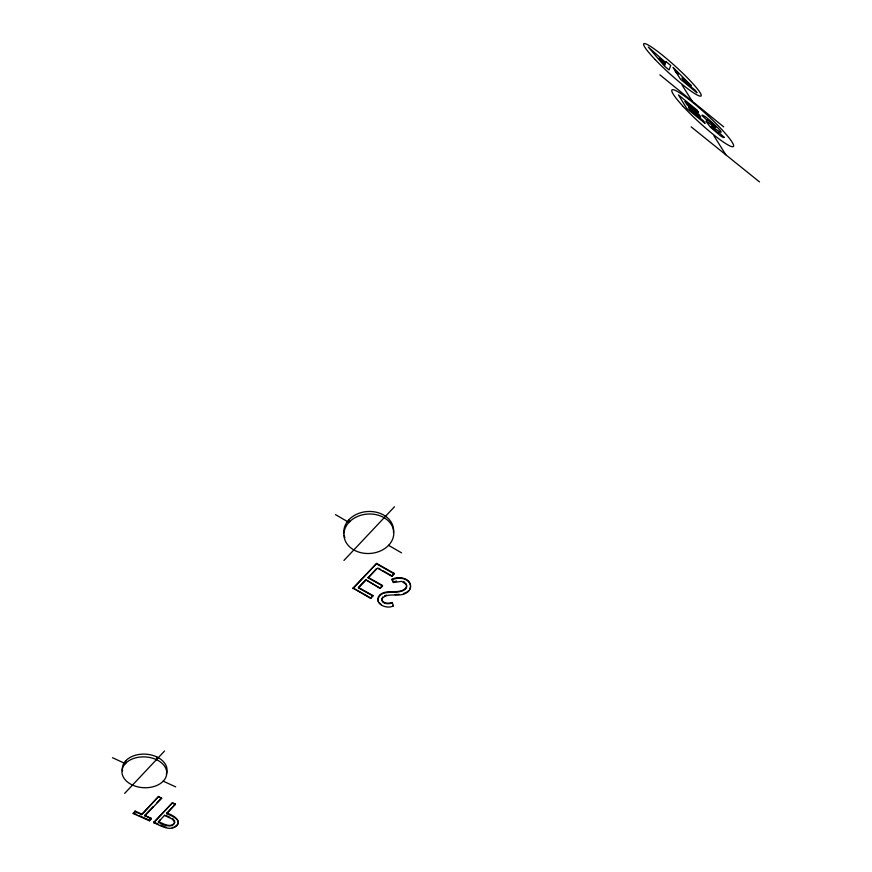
<?xml version="1.0" encoding="UTF-8"?>
<svg xmlns="http://www.w3.org/2000/svg" width="872" height="872" viewBox="0 0 872 872"><rect width="100%" height="100%" fill="white"/><g stroke="black" fill="none" stroke-linecap="round" stroke-linejoin="round"><path stroke-width="1.31" d="M166.574 813.674L175.435 804.071L172.493 802.731L153.614 822.667C160.502 825.468 169.887 831.953 176.809 825.74C182.248 819.451 170.879 815.571 166.574 813.674L175.435 804.071M153.614 822.667L172.493 802.731M174.574 820.574C175.239 829.555 162.356 825.119 158.366 822.1L164.775 815.015M158.366 822.1L160.241 819.68M144.665 815.963L161.625 798.36L158.66 796.419L141.656 814.612L135.04 811.658L133.231 813.554L149.406 820.792L151.292 818.35L144.719 815.407L151.227 818.906M141.656 814.612L158.66 796.419M149.406 820.792L151.292 818.35M156.448 759.643L156.731 756.885M135.04 811.658L135.116 811.091L141.711 814.056M133.231 813.554L135.116 811.091M125.71 760.885L125.361 763.654L112.477 757.703M410.548 586.42L410.243 587.979A9.745 7.477 -5.4 0 1 409.535 589.428M382.666 596.949L381.751 600.307C383.353 604.503 388.803 604.067 392.313 603.021L392.269 602.498C388.759 603.544 383.309 603.969 381.707 599.783M381.838 598.835C387.604 591.674 398.973 597.723 406.319 592.938A9.745 7.477 -5.4 0 0 410.298 588.491C412.685 578.572 398.907 575.324 392.008 579.291L393.435 582.529L401.73 581.341L406.025 584.284A6.409 4.927 -5.4 0 1 406.112 588.273C399.191 596.753 379.309 586.529 377.838 600.808M174.596 822.797C170.607 828.487 163.02 823.528 158.421 821.544M124.663 793.4L164.568 751.021M343.928 560.467L394.471 506.774M365.771 579.738L358.414 587.412L372.944 595.522L370.687 598.41L353.029 588.066L376.65 563.421L394.209 573.427L391.92 576.359L377.456 568.141L368.115 577.853L382.557 585.984L380.247 588.371L365.771 579.738L380.247 588.371M353.062 588.589L376.65 563.421M368.115 577.853L376.475 568.588M365.804 580.262L358.436 587.924L372.987 596.045M144.719 815.407L153.2 806.6M156.971 802.687L161.68 797.804M380.203 587.859L382.525 585.472L368.082 577.329M391.92 576.359L394.209 573.427M370.687 598.41L372.944 595.522M174.749 826.732C184.145 821.544 172.285 814.383 166.617 813.118M403.387 593.603L406.276 592.415A9.745 7.477 -5.4 0 0 408.434 590.791M394.438 581.689L396.542 581.046M392.051 579.804C398.177 576.992 408.554 577.569 410.516 585.297M172.187 827.615L173.528 827.256M384.574 595.663L386.623 595.151M393.283 605.364L393.327 605.887C386.492 609.855 372.889 603.239 379.614 595.096C386.852 588.229 399.441 595.293 406.069 587.75A6.409 4.927 -5.4 0 0 405.971 583.771M395.038 594.628L399.409 594.366M166.498 827.441L160.557 825.163M166.029 815.56L169.768 817.206M164.721 815.571L172.22 819.026L174.781 822.242M133.296 812.998L136.762 814.546M139.073 815.582L148.305 819.713M153.668 822.111L158.323 824.193M158.606 796.975L161.625 798.36M172.449 803.297L175.381 804.638M163.206 781.138L175.686 786.893M353.029 588.066L370.655 597.887M378.524 568.25L380.748 569.514M382.972 570.779L391.866 575.836M376.693 563.933L394.264 573.939M335.469 514.622L348.964 522.437L348.833 519.897M388.541 545.316L401.556 552.848M172.275 818.47L173.79 819.538M381.489 604.852L378.47 602.018M403.66 581.559L405 582.551M691.18 126.876L759.523 181.932M659.864 74.807L723.706 126.887M676.792 72.431L675.277 71.079L676.269 72.638M675.56 71.526L677.075 72.877M675.844 71.973L677.806 73.695M676.127 72.42L678.089 74.142L677.664 73.466M676.65 72.202L677.631 73.771M676.192 71.831L677.184 73.39M675.735 71.45L676.727 73.019M682.1 85.096L692.172 101.163M713.983 135.923L725.809 154.769M392.008 579.291L393.435 582.529M392.269 602.498L393.327 605.887M393.468 532.465A24.917 19.718 -4.1 0 0 378.448 512.791A24.917 19.718 -4.1 0 0 349.781 518.873L347.884 520.922A24.917 19.718 -4.1 0 0 343.819 532.836M344.898 537.675A24.917 19.718 -4.1 0 1 344.168 535.288M166.312 774.063A22.389 15.413 3 0 0 154.18 755.839A22.389 15.413 3 0 0 126.462 760.079L124.969 761.692A22.389 15.413 3 0 0 122.505 771.033M665.946 61.574L665.707 62.544L648.31 47.066L664.715 66.337L669.042 69.891L670.753 65.52L665.946 61.574M665.434 63.318L664.998 65.073L659.199 58.195L665.434 63.318M724.12 137.296L723.302 137.591L720.196 135.618L710.408 127.159L705.928 121.175L715.781 127.465L712.326 123.65L707.138 119.976L707.377 120.576L701.949 115.551A10.845 1.384 42.6 0 1 704.282 116.161C705.742 115.911 731.205 139.487 716.697 129.863C703.519 119.54 718.114 134.419 718.899 132.457L724.12 137.296M126.102 762.847L124.609 764.461A22.443 15.413 3 0 0 132.402 785.029A22.443 15.413 3 0 0 162.454 781.922L163.958 780.342A22.443 15.413 3 0 0 156.339 759.599A22.443 15.413 3 0 0 126.102 762.847M349.912 521.412L348.015 523.451A24.983 19.74 -4.1 0 0 353.716 549.861A24.983 19.74 -4.1 0 0 387.582 546.319L389.49 544.324A24.983 19.74 -4.1 0 0 384.029 517.652A24.983 19.74 -4.1 0 0 349.912 521.412M700.576 116.979L688.477 107.147L690.297 110.112L703.486 120.816L705.088 123.388L686.787 108.531L678.449 94.917L696.848 109.883L698.396 112.368L684.945 101.425L686.929 104.651L698.995 114.45L700.576 116.979M696.826 92.683L680.574 79.352L673.042 67.406C679.201 73.466 685.261 79.592 691.354 85.707L681.948 77.99L683.822 80.943L695.376 90.437L696.826 92.683M683.267 106.548A41.78 5.396 42.6 0 0 733.308 146.572A41.78 5.396 42.6 0 0 691.496 101.435A41.78 5.396 42.6 0 0 683.267 106.548M655.177 59.569A38.706 4.622 42.3 0 0 700.99 95.985A38.706 4.622 42.3 0 0 661.085 54.108A38.706 4.622 42.3 0 0 655.177 59.569"/></g></svg>
